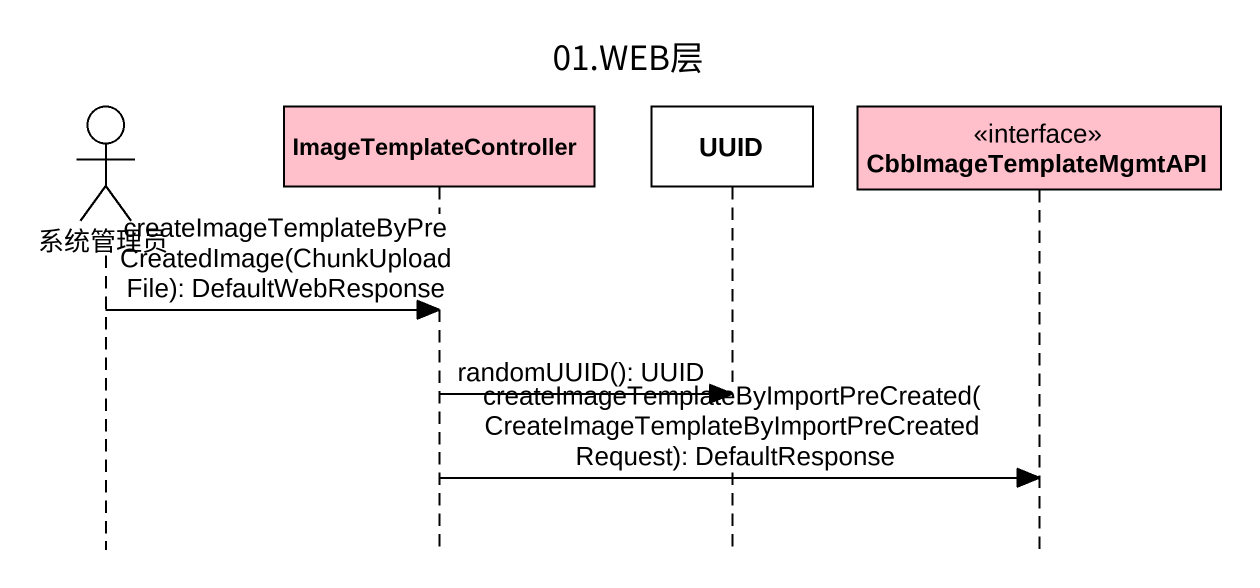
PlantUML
@startuml
title 01.WEB层
hide footbox
actor 系统管理员 #FFFFFF
participant ImageTemplateController #FFC0CB
participant UUID #FFFFFF
participant CbbImageTemplateMgmtAPI <<interface>> #FFC0CB

系统管理员 -> ImageTemplateController : createImageTemplateByPreCreatedImage(ChunkUploadFile): DefaultWebResponse
ImageTemplateController -> UUID : randomUUID(): UUID
ImageTemplateController -> CbbImageTemplateMgmtAPI : createImageTemplateByImportPreCreated(CreateImageTemplateByImportPreCreatedRequest): DefaultResponse
@enduml
